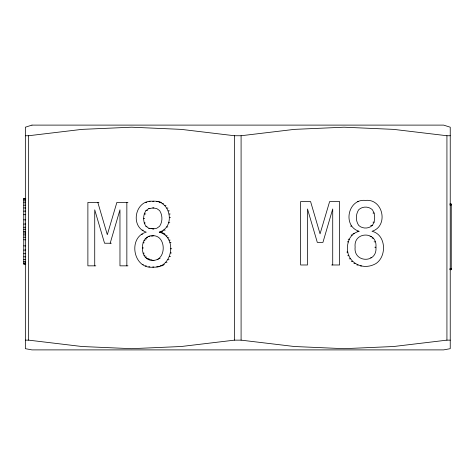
<?xml version="1.0" encoding="UTF-8"?>
<svg xmlns="http://www.w3.org/2000/svg" width="475" height="475" viewBox="0 0 475 475"><rect width="100%" height="100%" fill="white"/><g stroke="black" fill="none" stroke-linecap="round" stroke-linejoin="round"><path stroke-width="0.71" d="M152.718 267.069C172.467 269.432 177.876 236.865 159.268 232.144C176.094 226.967 170.394 199.316 152.754 201.257C135.143 199.346 129.503 226.937 146.276 232.144C127.241 237.352 133.333 270.275 153.817 267.069M348.395 241.846C342.772 259.475 360.614 272.442 376.028 263.512C387.018 256.209 386.098 234.573 372.02 231.289C388.847 226.106 383.147 198.461 365.507 200.402C347.896 198.491 342.255 226.082 359.029 231.289C353.839 232.602 349.63 236.609 348.395 241.846L347.296 241.846M153.858 228.956L148.829 228.291L145.95 226.284C142.815 221.712 142.862 215.187 145.95 210.603L148.829 208.567L153.858 207.884M153.965 260.359C138.552 262.366 138.403 233.748 153.858 235.713M374.116 222.146L374.704 217.651L374.128 213.085L372.388 209.748C368.737 206.209 362.348 206.186 358.702 209.748C355.615 214.332 355.567 220.857 358.702 225.423C362.36 228.926 368.689 228.914 372.353 225.423L374.116 222.146L373.017 222.146M375.921 247.22C377.625 263.684 353.234 262.966 355.128 247.095C353.287 231.177 377.75 230.898 375.921 247.22L374.817 247.22M110.182 243.236L119.967 209.796L119.967 265.84L127.953 265.84M152.867 260.359C166.731 260.834 166.648 235.131 152.754 235.713M161.856 265.869L163.697 264.973M159.268 232.144L160.918 232.144L162.753 231.277M158.341 266.772L159.748 266.41M151.489 236.247L152.95 235.98M152.754 228.956L156.708 228.291L159.6 226.284C162.729 221.712 162.676 215.205 159.636 210.603L156.738 208.567L152.754 207.884M25.347 135.737L28.654 135.737L81.926 129.372L131.569 127.205L181.213 129.372L234.484 135.737L241.092 135.737L294.369 129.372L344.013 127.205L393.65 129.372L446.928 135.737L450.235 135.737M450.235 340.147L446.928 340.147L393.65 346.512L344.013 348.68L294.369 346.512L241.092 340.147L234.484 340.147L181.213 346.512L131.569 348.68L81.926 346.512L28.654 340.147L25.347 340.147M25.733 198.378L23.75 198.378L23.75 264.189L25.733 264.189M23.75 198.651L25.733 198.657M23.75 199.482L25.733 199.482M23.75 200.86L25.733 200.86M152.754 201.257L153.858 201.257M149.049 201.537L150.153 201.537M156.4 201.531L158.05 201.531M357.467 201.525L358.572 201.525M98.919 202.403L87.881 202.403L87.881 265.84L95.831 265.84M127.953 202.403L116.88 202.403L107.308 234.692L97.82 202.403M145.819 202.38L146.917 202.38M159.636 202.362L161.286 202.362L158.697 201.697M23.75 202.795L25.733 202.795M162.468 203.739L163.572 203.739M449.926 203.906L451.25 203.906L451.25 269.723L449.926 269.723M449.926 204.191L451.25 204.191M449.926 205.052L451.25 205.052M23.75 205.176L25.733 205.176M164.896 205.675L166.001 205.675M23.75 207.955L25.733 207.955M166.844 208.062L167.948 208.062M148.829 208.567L149.928 208.567M145.95 210.603L147.6 210.603M168.239 210.835L169.338 210.835M23.75 211.126L25.733 211.126M373.023 213.085L374.128 213.085M144.18 213.94L145.831 213.94M169.07 214.005L170.175 214.005M23.75 214.688L25.733 214.688M169.349 217.574L170.454 217.574M143.593 218.506L144.697 218.506M23.75 219.836L25.733 219.836M168.69 222.716L169.795 222.716M144.18 223.001L145.285 223.001M23.75 224.058L25.733 224.058M370.696 225.423L372.353 225.423M350.532 226.106L351.637 226.106M145.95 226.284L147.048 226.284M166.719 226.937L167.823 226.937M23.75 227.24L25.733 227.24M148.829 228.291L149.928 228.291M23.75 229.265L25.733 229.265M142.12 230.191L143.224 230.191M163.542 230.12L165.193 230.12M357.378 231.289L359.029 231.289M23.75 231.378L25.733 231.378M23.75 232.97L25.733 232.97M353.062 233.403L354.166 233.403M141.413 234.258L142.512 234.258M164.16 234.258L165.264 234.258M23.75 234.917L25.733 234.917M351.12 234.994L352.224 234.994M166.113 235.849L167.212 235.849M148.378 236.508L150.029 236.508M370.031 236.675L371.682 236.675M23.75 237.191L25.733 237.191M146.603 237.506L147.701 237.506M167.728 237.797L168.833 237.797M372.097 238.088L373.196 238.088M145.101 238.901L146.751 238.901M348.217 239.24L349.315 239.24M23.75 239.78L25.733 239.78M169.005 240.077L170.103 240.077M143.907 240.677L145.012 240.677M374.104 241.828L375.202 241.828M169.913 242.66L171.012 242.66M143.058 242.778L144.162 242.778M111.281 243.236L104.553 243.236L94.727 209.796L94.727 265.84M23.75 245.878L25.733 245.878M142.375 247.95L143.48 247.95M170.638 248.757L171.742 248.757M23.75 250.07L25.733 250.07M346.857 252.094L347.955 252.094M170.329 252.949L171.433 252.949M143.058 253.163L144.162 253.163M23.75 253.715L25.733 253.715M143.907 255.289L145.012 255.289M347.742 255.71L348.846 255.71M169.403 256.595L170.507 256.595M23.75 256.827L25.733 256.827M145.101 257.088L146.751 257.088M370.648 257.676L371.753 257.676M146.632 258.519L147.737 258.519M159 258.531L160.099 258.531M349.22 258.827L350.318 258.827M23.75 259.392L25.733 259.392M148.438 259.54L150.094 259.54L148.289 258.519M157.237 259.546L158.335 259.546M167.912 259.706L169.011 259.706M351.286 261.458L352.391 261.458M23.75 261.488L25.733 261.488M165.888 262.271L166.992 262.271M23.75 262.99L25.733 262.99M353.881 263.536L354.979 263.536M23.75 263.892L25.733 263.892M142.227 264.391L143.331 264.391M163.275 264.367L164.374 264.367M331.621 264.985L339.601 264.985L339.601 201.548L329.632 201.548L320.061 233.837L310.573 201.548L300.633 201.548L300.633 264.985L307.479 264.985L307.479 208.941L317.306 242.381L322.935 242.381L332.72 208.941L332.72 264.985M356.921 265.026L358.025 265.026M145.273 265.881L146.371 265.881M160.206 265.869L161.31 265.869M360.418 265.917L361.522 265.917M148.77 266.772L149.868 266.772M156.685 266.772L157.789 266.772M449.926 269.426L451.25 269.426M151.133 228.398L152.445 228.623M150.723 259.659L151.988 259.89M160.918 232.144L164.593 233.73M446.928 135.737L446.928 340.147M241.092 135.737L241.092 340.147M234.484 135.737L234.484 340.147M126.849 202.403L126.849 265.84M28.654 135.737L28.654 340.147M31.956 125.109L25.347 127.205L25.347 348.68L31.956 349.891L443.62 349.891L450.235 348.68L450.235 127.205L443.62 125.109L31.956 125.109M451.25 268.488L449.926 268.488L451.25 268.529"/></g></svg>
